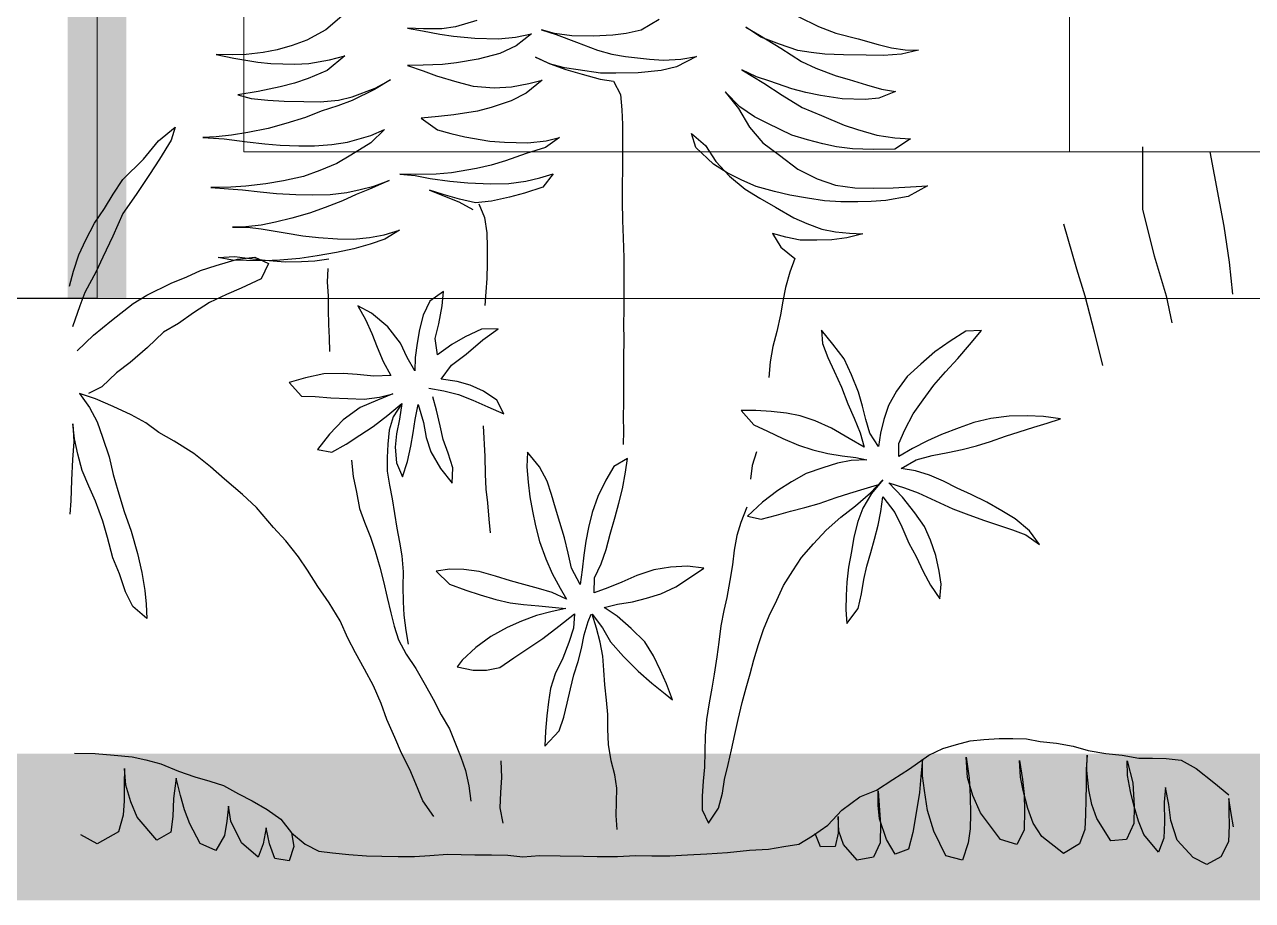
# Model space of a CAD drawing. Header units: metres. Extents: x -58 to 722, y -1100 to 345.
# Drawn here: x 26.5367 to 26.955, y 103.9465 to 104.2448 of the extents above; entities that cross this region are included whole.
import ezdxf

# ---------------------------------------------------------------- set-up
doc = ezdxf.new("R2010")
doc.units = ezdxf.units.M
doc.header["$MEASUREMENT"] = 0
doc.linetypes.add('HIDDEN2', pattern=[0.1875, 0.125, -0.0625])
doc.layers.add('FSR_ARQ_002MURO', color=150, linetype='Continuous', lineweight=30)
doc.layers.add('FSR_ARQ_013VENTANAS', color=4, linetype='Continuous', lineweight=5)
doc.layers.add('FSR_ARQ_005VEGETACION', color=64, linetype='Continuous')
doc.layers.add('FSR_ARQ_007PROYECCIONES', color=200, linetype='HIDDEN2')

# ---------------------------------------------------------------- blocks, each defined once
blk = doc.blocks.new('arbustos 01')
at = {"layer": 'FSR_ARQ_005VEGETACION', "color": 103}
for p, q in [((188.49102, -31.77723), (188.4833, -31.78104)), ((188.66279, -31.77645), (188.6698, -31.78233)), ((188.4833, -31.78104), (188.47676, -31.78364)), ((188.50511, -31.78505), (188.5108, -31.78126)), ((188.5108, -31.78126), (188.50558, -31.78432)), ((188.54364, -31.77843), (188.55038, -31.7824)), ((188.61261, -31.77881), (188.62066, -31.78121)), ((188.62066, -31.78121), (188.62581, -31.78197)), ((188.63274, -31.782), (188.63883, -31.78168)), ((188.63883, -31.78168), (188.63311, -31.78271)), ((188.46831, -31.78579), (188.46068, -31.78792)), ((188.47676, -31.78364), (188.46831, -31.78579)), ((188.50558, -31.78432), (188.49752, -31.78922)), ((188.4981, -31.78777), (188.50511, -31.78505)), ((188.55038, -31.7824), (188.55614, -31.78376)), ((188.55614, -31.78376), (188.56117, -31.78441)), ((188.56117, -31.78441), (188.56859, -31.78478)), ((188.56859, -31.78478), (188.57659, -31.78456)), ((188.58256, -31.78412), (188.57483, -31.78697)), ((188.57659, -31.78456), (188.58316, -31.78375)), ((188.58816, -31.78237), (188.58256, -31.78412)), ((188.58316, -31.78375), (188.58816, -31.78237)), ((188.598, -31.7851), (188.59188, -31.78387)), ((188.59188, -31.78387), (188.59768, -31.78833)), ((188.60446, -31.78573), (188.598, -31.7851)), ((188.6133, -31.78549), (188.60446, -31.78573)), ((188.62142, -31.78478), (188.6133, -31.78549)), ((188.62655, -31.784), (188.62142, -31.78478)), ((188.62581, -31.78197), (188.63274, -31.782)), ((188.63311, -31.78271), (188.62655, -31.784)), ((188.6698, -31.78233), (188.67691, -31.78618)), ((188.67691, -31.78618), (188.68255, -31.78826)), ((188.45043, -31.78985), (188.44541, -31.79004)), ((188.44541, -31.79004), (188.45189, -31.79151)), ((188.45568, -31.78919), (188.45043, -31.78985)), ((188.46068, -31.78792), (188.45568, -31.78919)), ((188.48094, -31.79159), (188.48607, -31.79092)), ((188.48607, -31.79092), (188.49108, -31.79014)), ((188.49752, -31.78922), (188.4897, -31.79434)), ((188.49108, -31.79014), (188.4981, -31.78777)), ((188.56698, -31.79007), (188.56151, -31.79157)), ((188.57483, -31.78697), (188.56698, -31.79007)), ((188.59768, -31.78833), (188.60394, -31.79124)), ((188.68255, -31.78826), (188.68819, -31.78985)), ((188.68819, -31.78985), (188.69347, -31.79086)), ((188.69347, -31.79086), (188.69993, -31.79161)), ((188.45189, -31.79151), (188.45871, -31.79201)), ((188.45871, -31.79201), (188.46528, -31.79192)), ((188.46528, -31.79192), (188.47377, -31.79181)), ((188.47377, -31.79181), (188.48094, -31.79159)), ((188.4897, -31.79434), (188.48423, -31.79681)), ((188.53535, -31.79348), (188.52948, -31.79237)), ((188.52948, -31.79237), (188.53706, -31.79633)), ((188.54193, -31.79375), (188.53535, -31.79348)), ((188.54719, -31.79344), (188.54193, -31.79375)), ((188.55638, -31.79248), (188.54719, -31.79344)), ((188.56151, -31.79157), (188.55638, -31.79248)), ((188.58487, -31.7952), (188.57892, -31.79731)), ((188.57939, -31.79671), (188.5851, -31.7952)), ((188.59045, -31.79273), (188.58487, -31.7952)), ((188.5851, -31.7952), (188.59045, -31.79273)), ((188.60394, -31.79124), (188.6121, -31.7934)), ((188.6121, -31.7934), (188.62024, -31.79484)), ((188.62024, -31.79484), (188.62563, -31.79548)), ((188.62563, -31.79548), (188.63293, -31.79574)), ((188.63293, -31.79574), (188.63891, -31.79578)), ((188.63891, -31.79578), (188.63296, -31.7979)), ((188.6684, -31.79371), (188.66252, -31.79211)), ((188.66252, -31.79211), (188.6693, -31.79776)), ((188.67619, -31.79504), (188.6684, -31.79371)), ((188.68146, -31.79532), (188.67619, -31.79504)), ((188.69054, -31.79508), (188.68146, -31.79532)), ((188.69555, -31.79454), (188.69054, -31.79508)), ((188.70462, -31.7931), (188.69555, -31.79454)), ((188.69993, -31.79161), (188.70496, -31.79178)), ((188.71129, -31.79169), (188.70462, -31.7931)), ((188.70496, -31.79178), (188.71129, -31.79169)), ((188.47662, -31.79978), (188.47162, -31.80116)), ((188.48423, -31.79681), (188.47662, -31.79978)), ((188.50175, -31.80171), (188.50675, -31.80009)), ((188.51234, -31.7975), (188.50392, -31.80252)), ((188.50675, -31.80009), (188.51234, -31.7975)), ((188.53706, -31.79633), (188.54282, -31.79769)), ((188.54282, -31.79769), (188.55156, -31.79864)), ((188.55156, -31.79864), (188.55993, -31.79877)), ((188.55993, -31.79877), (188.56579, -31.79869)), ((188.56579, -31.79869), (188.57426, -31.7975)), ((188.57272, -31.79907), (188.56594, -31.80096)), ((188.57892, -31.79731), (188.57272, -31.79907)), ((188.57426, -31.7975), (188.57939, -31.79671)), ((188.62784, -31.79976), (188.62022, -31.80201)), ((188.63296, -31.7979), (188.62784, -31.79976)), ((188.6693, -31.79776), (188.67651, -31.80077)), ((188.45948, -31.80479), (188.45411, -31.8057)), ((188.46507, -31.80316), (188.45948, -31.80479)), ((188.47162, -31.80116), (188.46507, -31.80316)), ((188.48807, -31.80608), (188.49331, -31.80469)), ((188.49331, -31.80469), (188.50175, -31.80171)), ((188.50392, -31.80252), (188.49704, -31.80703)), ((188.56093, -31.80174), (188.55825, -31.8068)), ((188.56594, -31.80096), (188.56093, -31.80174)), ((188.59298, -31.80262), (188.58782, -31.80138)), ((188.58782, -31.80138), (188.59398, -31.80631)), ((188.59945, -31.80385), (188.59298, -31.80262)), ((188.60603, -31.80424), (188.59945, -31.80385)), ((188.61403, -31.80365), (188.60603, -31.80424)), ((188.62022, -31.80201), (188.61403, -31.80365)), ((188.6511, -31.80446), (188.64532, -31.80131)), ((188.64532, -31.80131), (188.65134, -31.80494)), ((188.65975, -31.80769), (188.6511, -31.80446)), ((188.65134, -31.80494), (188.65977, -31.80901)), ((188.67651, -31.80077), (188.68167, -31.80249)), ((188.68167, -31.80249), (188.68707, -31.80386)), ((188.68707, -31.80386), (188.69534, -31.80566)), ((188.45411, -31.8057), (188.46048, -31.80825)), ((188.46048, -31.80825), (188.46563, -31.80866)), ((188.46563, -31.80866), (188.47435, -31.80842)), ((188.47435, -31.80842), (188.48258, -31.80723)), ((188.48258, -31.80723), (188.48807, -31.80608)), ((188.49704, -31.80703), (188.48946, -31.81168)), ((188.513, -31.81148), (188.51866, -31.80578)), ((188.51866, -31.80578), (188.51361, -31.81207)), ((188.55825, -31.8068), (188.55769, -31.81261)), ((188.59398, -31.80631), (188.59964, -31.80923)), ((188.59964, -31.80923), (188.6072, -31.81175)), ((188.66502, -31.80894), (188.65975, -31.80769)), ((188.65977, -31.80901), (188.66517, -31.81109)), ((188.67185, -31.80956), (188.66502, -31.80894)), ((188.67806, -31.80948), (188.67185, -31.80956)), ((188.68547, -31.80938), (188.67806, -31.80948)), ((188.69168, -31.80893), (188.68547, -31.80938)), ((188.69801, -31.80837), (188.69168, -31.80893)), ((188.69534, -31.80566), (188.70301, -31.80687)), ((188.70301, -31.80687), (188.69801, -31.80837)), ((188.48946, -31.81168), (188.48209, -31.81477)), ((188.50756, -31.81526), (188.513, -31.81148)), ((188.51361, -31.81207), (188.5094, -31.81918)), ((188.55769, -31.81261), (188.55752, -31.81819)), ((188.6072, -31.81175), (188.61236, -31.81312)), ((188.61236, -31.81312), (188.62135, -31.81455)), ((188.66517, -31.81109), (188.67154, -31.81315)), ((188.67154, -31.81315), (188.67743, -31.81546)), ((188.47353, -31.81835), (188.46853, -31.82009)), ((188.48209, -31.81477), (188.47353, -31.81835)), ((188.49342, -31.82214), (188.50245, -31.81784)), ((188.50245, -31.81784), (188.50756, -31.81526)), ((188.55752, -31.81819), (188.55746, -31.82327)), ((188.62135, -31.81455), (188.6271, -31.81519)), ((188.6271, -31.81519), (188.63368, -31.8157)), ((188.63368, -31.8157), (188.62752, -31.8202)), ((188.67743, -31.81546), (188.68487, -31.81775)), ((188.68487, -31.81775), (188.69159, -31.81969)), ((188.45435, -31.82315), (188.4485, -31.82359)), ((188.4485, -31.82359), (188.45441, -31.82746)), ((188.46115, -31.82222), (188.45435, -31.82315)), ((188.46853, -31.82009), (188.46115, -31.82222)), ((188.48747, -31.8239), (188.49342, -31.82214)), ((188.5094, -31.81918), (188.50434, -31.8251)), ((188.53131, -31.82151), (188.52611, -31.82612)), ((188.52971, -31.82691), (188.53131, -31.82151)), ((188.55746, -31.82327), (188.55742, -31.8291)), ((188.58634, -31.82435), (188.5813, -31.8231)), ((188.5813, -31.8231), (188.58661, -31.82686)), ((188.61716, -31.82286), (188.60774, -31.82442)), ((188.6224, -31.82159), (188.61716, -31.82286)), ((188.62752, -31.8202), (188.6224, -31.82159)), ((188.65277, -31.82237), (188.6476, -31.82005)), ((188.6476, -31.82005), (188.65269, -31.82512)), ((188.66153, -31.82488), (188.65277, -31.82237)), ((188.69159, -31.81969), (188.69926, -31.82114)), ((188.69926, -31.82114), (188.70549, -31.82213)), ((188.73313, -31.82432), (188.72673, -31.81914)), ((188.72673, -31.81914), (188.72835, -31.82414)), ((188.45441, -31.82746), (188.46254, -31.82758)), ((188.46254, -31.82758), (188.47042, -31.82736)), ((188.47042, -31.82736), (188.47651, -31.82656)), ((188.47651, -31.82656), (188.48163, -31.82541)), ((188.48163, -31.82541), (188.48747, -31.8239)), ((188.50434, -31.8251), (188.49807, -31.82973)), ((188.52611, -31.82612), (188.52213, -31.83215)), ((188.52298, -31.83322), (188.52971, -31.82691)), ((188.59328, -31.82509), (188.58634, -31.82435)), ((188.58661, -31.82686), (188.59393, -31.82915)), ((188.60212, -31.82485), (188.59328, -31.82509)), ((188.60774, -31.82442), (188.60212, -31.82485)), ((188.65269, -31.82512), (188.66029, -31.8298)), ((188.49807, -31.82973), (188.49109, -31.83509)), ((188.52213, -31.83215), (188.51695, -31.83772)), ((188.55742, -31.8291), (188.5575, -31.83517)), ((188.59393, -31.82915), (188.60174, -31.83191)), ((188.60174, -31.83191), (188.60714, -31.83351)), ((188.49109, -31.83509), (188.48373, -31.83877)), ((188.5123, -31.83922), (188.51788, -31.8364)), ((188.51788, -31.8364), (188.52298, -31.83322)), ((188.5575, -31.83517), (188.55758, -31.84099)), ((188.5888, -31.8383), (188.58376, -31.83682)), ((188.58376, -31.83682), (188.58765, -31.8419)), ((188.60714, -31.83351), (188.61278, -31.83487)), ((188.61278, -31.83487), (188.62224, -31.83641)), ((188.62224, -31.83641), (188.62799, -31.83693)), ((188.62799, -31.83693), (188.636, -31.83706)), ((188.636, -31.83742), (188.63028, -31.83858)), ((188.636, -31.83706), (188.64174, -31.83699)), ((188.64174, -31.83699), (188.636, -31.83742)), ((188.4485, -31.84176), (188.44204, -31.84137)), ((188.44204, -31.84137), (188.44939, -31.84545)), ((188.45496, -31.84215), (188.4485, -31.84176)), ((188.46238, -31.84229), (188.45496, -31.84215)), ((188.46955, -31.84207), (188.46238, -31.84229)), ((188.47683, -31.84114), (188.46955, -31.84207)), ((188.48373, -31.83877), (188.47683, -31.84114)), ((188.49993, -31.84345), (188.50684, -31.84157)), ((188.50684, -31.84157), (188.5123, -31.83922)), ((188.51695, -31.83772), (188.51103, -31.84259)), ((188.55758, -31.84099), (188.55754, -31.84732)), ((188.58765, -31.8419), (188.59461, -31.84408)), ((188.59407, -31.83955), (188.5888, -31.8383)), ((188.60054, -31.84053), (188.59407, -31.83955)), ((188.60736, -31.84056), (188.60054, -31.84053)), ((188.61596, -31.8402), (188.60736, -31.84056)), ((188.62288, -31.83963), (188.61596, -31.8402)), ((188.63028, -31.83858), (188.62288, -31.83963)), ((188.6516, -31.84151), (188.64583, -31.83932)), ((188.64583, -31.83932), (188.65317, -31.84257)), ((188.65676, -31.84276), (188.6516, -31.84151)), ((188.44939, -31.84545), (188.45778, -31.8469)), ((188.45778, -31.8469), (188.46328, -31.8473)), ((188.48097, -31.84706), (188.48741, -31.84601)), ((188.48741, -31.84601), (188.49409, -31.84485)), ((188.49409, -31.84485), (188.49993, -31.84345)), ((188.51103, -31.84259), (188.50546, -31.84601)), ((188.59461, -31.84408), (188.60025, -31.84568)), ((188.60025, -31.84568), (188.60709, -31.84714)), ((188.61307, -31.84777), (188.61915, -31.84638)), ((188.61915, -31.84638), (188.62534, -31.84462)), ((188.62487, -31.84522), (188.6194, -31.84745)), ((188.63046, -31.843), (188.62487, -31.84522)), ((188.62534, -31.84462), (188.63046, -31.843)), ((188.65317, -31.84257), (188.65834, -31.84465)), ((188.66179, -31.84389), (188.65676, -31.84276)), ((188.46328, -31.8473), (188.46843, -31.84747)), ((188.46843, -31.84747), (188.47488, -31.84738)), ((188.47488, -31.84738), (188.48097, -31.84706)), ((188.60709, -31.84714), (188.61307, -31.84777))]:
    blk.add_line(p, q, dxfattribs=at)
at = {"layer": 'FSR_ARQ_005VEGETACION', "color": 104}
for p, q in [((188.70826, -31.82353), (188.69955, -31.82472)), ((188.70549, -31.82213), (188.71123, -31.82277)), ((188.71626, -31.82306), (188.70826, -31.82353)), ((188.71123, -31.82277), (188.71626, -31.82306)), ((188.36064, -31.82655), (188.36066, -31.85034)), ((188.66752, -31.82576), (188.66153, -31.82488)), ((188.67399, -31.82627), (188.66752, -31.82576)), ((188.67996, -31.82619), (188.67399, -31.82627)), ((188.68701, -31.82597), (188.67996, -31.82619)), ((188.69286, -31.82541), (188.68701, -31.82597)), ((188.69955, -31.82472), (188.69286, -31.82541)), ((188.72835, -31.82414), (188.73275, -31.83126)), ((188.73884, -31.83129), (188.73313, -31.82432)), ((188.33511, -31.82851), (188.3299, -31.85665)), ((188.66029, -31.8298), (188.66559, -31.83296)), ((188.66559, -31.83296), (188.67208, -31.83562)), ((188.73275, -31.83126), (188.73653, -31.83706)), ((188.7466, -31.83896), (188.73884, -31.83129)), ((188.67208, -31.83562), (188.67821, -31.83781)), ((188.73653, -31.83706), (188.74154, -31.84464)), ((188.67821, -31.83781), (188.68576, -31.8395)), ((188.68576, -31.8395), (188.69247, -31.8406)), ((188.69247, -31.8406), (188.70001, -31.84145)), ((188.70001, -31.84145), (188.70576, -31.84185)), ((188.70576, -31.84185), (188.71329, -31.84199)), ((188.71329, -31.84199), (188.7066, -31.84244)), ((188.75026, -31.84453), (188.7466, -31.83896)), ((188.50546, -31.84601), (188.49953, -31.84944)), ((188.65834, -31.84465), (188.66339, -31.84709)), ((188.66814, -31.84464), (188.66179, -31.84389)), ((188.67483, -31.84478), (188.66814, -31.84464)), ((188.68117, -31.8447), (188.67483, -31.84478)), ((188.68846, -31.84424), (188.68117, -31.8447)), ((188.69466, -31.84368), (188.68846, -31.84424)), ((188.70135, -31.84287), (188.69466, -31.84368)), ((188.7066, -31.84244), (188.70135, -31.84287)), ((188.74154, -31.84464), (188.74654, -31.85187)), ((188.75356, -31.84998), (188.75026, -31.84453)), ((188.36066, -31.85034), (188.35621, -31.86787)), ((188.49953, -31.84944), (188.49265, -31.85347)), ((188.55754, -31.84732), (188.55752, -31.85451)), ((188.61179, -31.84819), (188.60968, -31.85337)), ((188.6194, -31.84745), (188.61406, -31.85027)), ((188.66339, -31.84709), (188.67, -31.84951)), ((188.67, -31.84951), (188.67589, -31.8517)), ((188.75734, -31.85555), (188.75356, -31.84998)), ((188.39058, -31.85579), (188.38562, -31.87276)), ((188.48766, -31.85557), (188.48195, -31.8578)), ((188.49265, -31.85347), (188.48766, -31.85557)), ((188.55752, -31.85451), (188.55723, -31.86108)), ((188.60968, -31.85337), (188.6088, -31.85912)), ((188.67589, -31.8517), (188.68261, -31.85364)), ((188.68261, -31.85364), (188.68884, -31.85511)), ((188.68884, -31.85511), (188.69424, -31.85624)), ((188.69424, -31.85624), (188.69998, -31.85688)), ((188.74654, -31.85187), (188.75036, -31.86042)), ((188.76066, -31.86184), (188.75734, -31.85555)), ((188.3299, -31.85665), (188.32778, -31.87025)), ((188.47157, -31.85926), (188.46644, -31.85957)), ((188.46644, -31.85957), (188.47255, -31.86104)), ((188.47683, -31.85883), (188.47157, -31.85926)), ((188.48195, -31.8578), (188.47683, -31.85883)), ((188.49026, -31.86187), (188.49562, -31.86085)), ((188.49562, -31.86085), (188.50063, -31.85946)), ((188.50063, -31.85946), (188.49759, -31.86464)), ((188.6088, -31.85912), (188.60864, -31.86462)), ((188.64766, -31.85986), (188.6419, -31.85814)), ((188.6419, -31.85814), (188.64745, -31.86153)), ((188.65318, -31.86086), (188.64766, -31.85986)), ((188.6594, -31.86149), (188.65318, -31.86086)), ((188.67851, -31.86027), (188.67254, -31.86095)), ((188.68519, -31.85911), (188.67851, -31.86027)), ((188.69426, -31.85767), (188.68519, -31.85911)), ((188.69939, -31.857), (188.69426, -31.85767)), ((188.70513, -31.85704), (188.69939, -31.857)), ((188.69998, -31.85688), (188.70513, -31.85704)), ((188.75036, -31.86042), (188.75417, -31.86838)), ((188.47255, -31.86104), (188.47818, -31.8618)), ((188.47818, -31.8618), (188.48392, -31.86196)), ((188.48392, -31.86196), (188.49026, -31.86187)), ((188.49759, -31.86464), (188.49227, -31.8689)), ((188.55723, -31.86108), (188.55697, -31.86865)), ((188.60864, -31.86462), (188.60872, -31.87071)), ((188.64745, -31.86153), (188.65297, -31.86349)), ((188.65297, -31.86349), (188.65921, -31.8652)), ((188.65921, -31.8652), (188.66569, -31.86655)), ((188.66538, -31.86141), (188.6594, -31.86149)), ((188.67254, -31.86095), (188.66538, -31.86141)), ((188.76324, -31.86742), (188.76066, -31.86184)), ((188.35621, -31.86787), (188.3517, -31.88299)), ((188.49227, -31.8689), (188.49413, -31.87406)), ((188.55697, -31.86865), (188.55692, -31.8746)), ((188.66569, -31.86655), (188.673, -31.86788)), ((188.67398, -31.86978), (188.66859, -31.86902)), ((188.673, -31.86788), (188.67958, -31.86887)), ((188.679, -31.86995), (188.67398, -31.86978)), ((188.6851, -31.87011), (188.679, -31.86995)), ((188.67958, -31.86887), (188.68712, -31.86948)), ((188.69274, -31.86953), (188.6851, -31.87011)), ((188.68712, -31.86948), (188.69311, -31.86976)), ((188.69667, -31.86832), (188.69145, -31.87079)), ((188.69859, -31.86885), (188.69274, -31.86953)), ((188.69311, -31.86976), (188.6998, -31.86967)), ((188.70326, -31.86907), (188.69667, -31.86832)), ((188.7042, -31.86805), (188.69859, -31.86885)), ((188.6998, -31.86967), (188.70506, -31.86948)), ((188.7113, -31.87147), (188.70326, -31.86907)), ((188.71054, -31.86845), (188.7042, -31.86805)), ((188.70506, -31.86948), (188.71054, -31.86845)), ((188.75417, -31.86838), (188.75675, -31.87373)), ((188.76524, -31.87361), (188.76324, -31.86742)), ((188.32778, -31.87025), (188.32659, -31.88238)), ((188.38562, -31.87276), (188.38246, -31.883)), ((188.49413, -31.87406), (188.49576, -31.8799)), ((188.55692, -31.8746), (188.5569, -31.88228)), ((188.60872, -31.87071), (188.6088, -31.87645)), ((188.66901, -31.8727), (188.66931, -31.87778)), ((188.69145, -31.87079), (188.69427, -31.87661)), ((188.71718, -31.87343), (188.7113, -31.87147)), ((188.72235, -31.87575), (188.71718, -31.87343)), ((188.75675, -31.87373), (188.76093, -31.88168)), ((188.76675, -31.87933), (188.76524, -31.87361)), ((188.6088, -31.87645), (188.60923, -31.88147)), ((188.66931, -31.87778), (188.6689, -31.88305)), ((188.69427, -31.87661), (188.70185, -31.88009)), ((188.72836, -31.87817), (188.72235, -31.87575)), ((188.73751, -31.88271), (188.72836, -31.87817)), ((188.3517, -31.88299), (188.3495, -31.8932)), ((188.38246, -31.883), (188.37889, -31.89664)), ((188.49576, -31.8799), (188.49679, -31.88503)), ((188.5569, -31.88228), (188.55698, -31.88836)), ((188.60923, -31.88147), (188.60954, -31.8866)), ((188.62568, -31.88674), (188.62524, -31.88137)), ((188.62524, -31.88137), (188.63043, -31.885)), ((188.6689, -31.88305), (188.66885, -31.88831)), ((188.70185, -31.88009), (188.70738, -31.88252)), ((188.70738, -31.88252), (188.71376, -31.88555)), ((188.74269, -31.88587), (188.73751, -31.88271)), ((188.76093, -31.88168), (188.76291, -31.88679)), ((188.49679, -31.88503), (188.49769, -31.89015)), ((188.55698, -31.88836), (188.55706, -31.89369)), ((188.62696, -31.89354), (188.62568, -31.88674)), ((188.63043, -31.885), (188.6329, -31.89035)), ((188.65249, -31.88961), (188.65759, -31.88679)), ((188.65759, -31.88679), (188.6548, -31.89196)), ((188.66885, -31.88831), (188.66881, -31.89381)), ((188.71376, -31.88555), (188.71979, -31.88941)), ((188.75091, -31.89233), (188.74269, -31.88587)), ((188.76291, -31.88679), (188.76565, -31.89476)), ((188.49769, -31.89015), (188.4991, -31.89647)), ((188.6329, -31.89035), (188.63429, -31.89571)), ((188.64623, -31.89471), (188.65249, -31.88961)), ((188.6548, -31.89196), (188.65236, -31.89726)), ((188.71979, -31.88941), (188.72558, -31.89351)), ((188.75768, -31.89786), (188.75091, -31.89233)), ((188.37889, -31.89664), (188.37578, -31.9093)), ((188.42612, -31.90158), (188.42158, -31.89613)), ((188.42158, -31.89613), (188.42748, -31.89642)), ((188.42748, -31.89642), (188.43348, -31.90018)), ((188.47787, -31.90125), (188.48214, -31.89599)), ((188.48214, -31.89599), (188.48177, -31.90101)), ((188.4991, -31.89647), (188.50061, -31.90219)), ((188.55706, -31.89369), (188.55701, -31.89964)), ((188.61031, -31.89962), (188.60452, -31.89552)), ((188.60452, -31.89552), (188.61085, -31.89567)), ((188.61085, -31.89567), (188.61699, -31.89857)), ((188.62835, -31.89914), (188.62696, -31.89354)), ((188.63429, -31.89571), (188.63519, -31.90096)), ((188.64153, -31.90087), (188.64623, -31.89471)), ((188.65236, -31.89726), (188.65028, -31.90243)), ((188.66881, -31.89381), (188.66852, -31.89895)), ((188.72558, -31.89351), (188.73125, -31.89678)), ((188.73125, -31.89678), (188.7373, -31.90256)), ((188.76386, -31.90387), (188.75768, -31.89786)), ((188.43053, -31.90673), (188.42612, -31.90158)), ((188.43348, -31.90018), (188.4393, -31.90419)), ((188.47361, -31.90682), (188.47787, -31.90125)), ((188.48177, -31.90101), (188.47974, -31.90637)), ((188.50061, -31.90219), (188.50152, -31.90803)), ((188.55701, -31.89964), (188.5571, -31.90633)), ((188.6166, -31.90504), (188.61031, -31.89962)), ((188.61699, -31.89857), (188.62205, -31.90137)), ((188.62205, -31.90137), (188.62748, -31.90537)), ((188.62748, -31.90537), (188.62835, -31.89914)), ((188.63519, -31.90096), (188.63598, -31.90633)), ((188.63897, -31.90629), (188.64153, -31.90087)), ((188.65028, -31.90243), (188.64808, -31.90784)), ((188.66852, -31.89895), (188.66835, -31.90409)), ((188.7373, -31.90256), (188.74383, -31.90821)), ((188.43518, -31.91175), (188.43053, -31.90673)), ((188.4393, -31.90419), (188.44457, -31.90889)), ((188.47084, -31.91287), (188.47361, -31.90682)), ((188.47974, -31.90637), (188.47733, -31.91148)), ((188.5571, -31.90633), (188.55706, -31.91216)), ((188.62216, -31.90926), (188.6166, -31.90504)), ((188.63598, -31.90633), (188.63605, -31.91135)), ((188.63605, -31.91135), (188.63897, -31.90629)), ((188.43959, -31.91683), (188.43518, -31.91175)), ((188.44457, -31.90889), (188.44977, -31.91353)), ((188.47733, -31.91148), (188.47456, -31.91753)), ((188.50152, -31.90803), (188.50208, -31.91388)), ((188.62605, -31.91447), (188.62216, -31.90926)), ((188.64808, -31.90784), (188.64516, -31.91313)), ((188.74383, -31.90821), (188.74903, -31.91208)), ((188.44977, -31.91353), (188.45375, -31.91912)), ((188.46814, -31.91948), (188.47084, -31.91287)), ((188.55706, -31.91216), (188.55714, -31.91773)), ((188.61509, -31.91677), (188.62009, -31.91539)), ((188.62009, -31.91539), (188.62605, -31.91447)), ((188.64516, -31.91313), (188.65162, -31.91341)), ((188.65162, -31.91341), (188.65795, -31.91272)), ((188.65795, -31.91272), (188.6632, -31.91241)), ((188.6632, -31.91241), (188.6705, -31.91255)), ((188.6705, -31.91255), (188.67745, -31.91401)), ((188.67745, -31.91401), (188.68369, -31.91584)), ((188.68369, -31.91584), (188.67898, -31.92092)), ((188.74903, -31.91208), (188.7546, -31.91739)), ((188.4437, -31.92235), (188.43959, -31.91683)), ((188.45375, -31.91912), (188.45674, -31.92447)), ((188.46666, -31.92477), (188.46814, -31.91948)), ((188.47456, -31.91753), (188.47217, -31.92389)), ((188.55714, -31.91773), (188.55709, -31.92331)), ((188.605, -31.92253), (188.6101, -31.91911)), ((188.6101, -31.91911), (188.61509, -31.91677)), ((188.61956, -31.9203), (188.61409, -31.92252)), ((188.62504, -31.91891), (188.61956, -31.9203)), ((188.63076, -31.91799), (188.62504, -31.91891)), ((188.62789, -31.92628), (188.62925, -31.92124)), ((188.64946, -31.92132), (188.64442, -31.92008)), ((188.64442, -31.92008), (188.65019, -31.92251)), ((188.6552, -31.92208), (188.64946, -31.92132)), ((188.67384, -31.92111), (188.66787, -31.92155)), ((188.67898, -31.92092), (188.67384, -31.92111)), ((188.7546, -31.91739), (188.75965, -31.91995)), ((188.75693, -31.92202), (188.763, -31.92002)), ((188.763, -31.92002), (188.75925, -31.92521)), ((188.44749, -31.92763), (188.4437, -31.92235)), ((188.45674, -31.92447), (188.45855, -31.92984)), ((188.46537, -31.92981), (188.46666, -31.92477)), ((188.47217, -31.92389), (188.46982, -31.92931)), ((188.55709, -31.92331), (188.55716, -31.92889)), ((188.60244, -31.9277), (188.605, -31.92253)), ((188.60838, -31.92499), (188.60244, -31.9277)), ((188.61409, -31.92252), (188.60838, -31.92499)), ((188.63479, -31.92415), (188.63273, -31.93088)), ((188.63594, -31.92976), (188.63479, -31.92415)), ((188.64632, -31.92818), (188.641, -31.92371)), ((188.641, -31.92371), (188.64192, -31.92968)), ((188.641, -31.92371), (188.6443, -31.92881)), ((188.65019, -31.92251), (188.6568, -31.92529)), ((188.66142, -31.92188), (188.6552, -31.92208)), ((188.6568, -31.92529), (188.6632, -31.92986)), ((188.66787, -31.92155), (188.66142, -31.92188)), ((188.74351, -31.92806), (188.75028, -31.92486)), ((188.75028, -31.92486), (188.75693, -31.92202)), ((188.75925, -31.92521), (188.75633, -31.93063)), ((188.39167, -31.92957), (188.39816, -31.92861)), ((188.39671, -31.93117), (188.39167, -31.92957)), ((188.39816, -31.92861), (188.40423, -31.92841)), ((188.40423, -31.92841), (188.41112, -31.9285)), ((188.41112, -31.9285), (188.41807, -31.92939)), ((188.41807, -31.92939), (188.42448, -31.93098)), ((188.45061, -31.93366), (188.44749, -31.92763)), ((188.45855, -31.92984), (188.45986, -31.93503)), ((188.46389, -31.93491), (188.46537, -31.92981)), ((188.46982, -31.92931), (188.46754, -31.9348)), ((188.47836, -31.93304), (188.48453, -31.93035)), ((188.48453, -31.93035), (188.49026, -31.92835)), ((188.49026, -31.92835), (188.49539, -31.92742)), ((188.49539, -31.92742), (188.50121, -31.92672)), ((188.50121, -31.92672), (188.50703, -31.92639)), ((188.50703, -31.92639), (188.51255, -31.92638)), ((188.51255, -31.92638), (188.50773, -31.93183)), ((188.55716, -31.92889), (188.55711, -31.93422)), ((188.62653, -31.93216), (188.62789, -31.92628)), ((188.63673, -31.93489), (188.63594, -31.92976)), ((188.64192, -31.92968), (188.64307, -31.93528)), ((188.6443, -31.92881), (188.6458, -31.93381)), ((188.65188, -31.93241), (188.64632, -31.92818)), ((188.6632, -31.92986), (188.66841, -31.93541)), ((188.73793, -31.93112), (188.74351, -31.92806)), ((188.75633, -31.93063), (188.75426, -31.93652)), ((188.40175, -31.93265), (188.39671, -31.93117)), ((188.40729, -31.93444), (188.40175, -31.93265)), ((188.41252, -31.9361), (188.40729, -31.93444)), ((188.42448, -31.93098), (188.43008, -31.93289)), ((188.43008, -31.93289), (188.43675, -31.93553)), ((188.45291, -31.93884), (188.45061, -31.93366)), ((188.45986, -31.93503), (188.46055, -31.94004)), ((188.46055, -31.94004), (188.46389, -31.93491)), ((188.46754, -31.9348), (188.466, -31.94027)), ((188.47172, -31.93697), (188.47836, -31.93304)), ((188.50255, -31.9342), (188.49682, -31.93694)), ((188.50773, -31.93183), (188.50255, -31.9342)), ((188.55711, -31.93422), (188.55718, -31.9393)), ((188.61015, -31.93214), (188.6096, -31.94386)), ((188.62529, -31.93731), (188.62653, -31.93216)), ((188.63273, -31.93088), (188.63173, -31.93663)), ((188.63763, -31.93989), (188.63673, -31.93489)), ((188.64307, -31.93528), (188.6435, -31.94029)), ((188.6458, -31.93381), (188.64635, -31.93918)), ((188.65694, -31.93569), (188.65188, -31.93241)), ((188.72714, -31.93796), (188.73296, -31.93477)), ((188.73296, -31.93477), (188.73793, -31.93112)), ((188.76491, -31.93709), (188.76555, -31.93146)), ((188.76555, -31.93146), (188.76516, -31.93828)), ((188.41813, -31.93807), (188.41252, -31.9361)), ((188.42348, -31.93973), (188.41813, -31.93807)), ((188.42895, -31.94115), (188.42348, -31.93973)), ((188.43675, -31.93553), (188.44199, -31.93793)), ((188.44199, -31.93793), (188.44773, -31.94083)), ((188.45291, -31.94386), (188.45291, -31.93884)), ((188.466, -31.94027), (188.47172, -31.93697)), ((188.49079, -31.9395), (188.48548, -31.94125)), ((188.49682, -31.93694), (188.49079, -31.9395)), ((188.62345, -31.9426), (188.62529, -31.93731)), ((188.63173, -31.93663), (188.63001, -31.94203)), ((188.63891, -31.94573), (188.63763, -31.93989)), ((188.64635, -31.93918), (188.64654, -31.9442)), ((188.66201, -31.93909), (188.65694, -31.93569)), ((188.66755, -31.94212), (188.66201, -31.93909)), ((188.66841, -31.93541), (188.67292, -31.94121)), ((188.71968, -31.94261), (188.72714, -31.93796)), ((188.75426, -31.93652), (188.75173, -31.94396)), ((188.76367, -31.94296), (188.76491, -31.93709)), ((188.76516, -31.93828), (188.76561, -31.94497)), ((188.43436, -31.94225), (188.42895, -31.94115)), ((188.4402, -31.94347), (188.43436, -31.94225)), ((188.4463, -31.945), (188.4402, -31.94347)), ((188.44773, -31.94083), (188.45291, -31.94386)), ((188.46916, -31.94413), (188.46495, -31.945)), ((188.47435, -31.94351), (188.46916, -31.94413)), ((188.47973, -31.94269), (188.47435, -31.94351)), ((188.48548, -31.94125), (188.47973, -31.94269)), ((188.50672, -31.94198), (188.50835, -31.94722)), ((188.55631, -31.94971), (188.55556, -31.94451)), ((188.55556, -31.94451), (188.56075, -31.94754)), ((188.58889, -31.94765), (188.59346, -31.94214)), ((188.59346, -31.94214), (188.59366, -31.94777)), ((188.6096, -31.94386), (188.60945, -31.95044)), ((188.62173, -31.94812), (188.62345, -31.9426)), ((188.63001, -31.94203), (188.62639, -31.9483)), ((188.6435, -31.94029), (188.64298, -31.94616)), ((188.64654, -31.9442), (188.64649, -31.94934)), ((188.67292, -31.94121), (188.66755, -31.94212)), ((188.71341, -31.94771), (188.71968, -31.94261)), ((188.75173, -31.94396), (188.75027, -31.95056)), ((188.76196, -31.94908), (188.76367, -31.94296)), ((188.45198, -31.94833), (188.4463, -31.945)), ((188.4466, -31.94928), (188.45198, -31.94833)), ((188.46495, -31.945), (188.47091, -31.94535)), ((188.47091, -31.94535), (188.47613, -31.94633)), ((188.47613, -31.94633), (188.48167, -31.94806)), ((188.48167, -31.94806), (188.48789, -31.9502)), ((188.50835, -31.94722), (188.50901, -31.95235)), ((188.56075, -31.94754), (188.56379, -31.95277)), ((188.58599, -31.95315), (188.58889, -31.94765)), ((188.59366, -31.94777), (188.59318, -31.95354)), ((188.62193, -31.95385), (188.62173, -31.94812)), ((188.62639, -31.9483), (188.62193, -31.95385)), ((188.64078, -31.95145), (188.63891, -31.94573)), ((188.64298, -31.94616), (188.64078, -31.95145)), ((188.66006, -31.94521), (188.65943, -31.95143)), ((188.70809, -31.95233), (188.71341, -31.94771)), ((188.75941, -31.95498), (188.76196, -31.94908)), ((188.76561, -31.94497), (188.76608, -31.95273)), ((188.43082, -31.95575), (188.43593, -31.95314)), ((188.43593, -31.95314), (188.44129, -31.95083)), ((188.44129, -31.95083), (188.4466, -31.94928)), ((188.45664, -31.95379), (188.45078, -31.95566)), ((188.45151, -31.95919), (188.45664, -31.95379)), ((188.46357, -31.9576), (188.45892, -31.95258)), ((188.45892, -31.95258), (188.46327, -31.95785)), ((188.48789, -31.9502), (188.49345, -31.95335)), ((188.49345, -31.95335), (188.49864, -31.95663)), ((188.55751, -31.95607), (188.55631, -31.94971)), ((188.56379, -31.95277), (188.56679, -31.95892)), ((188.58438, -31.95819), (188.58599, -31.95315)), ((188.59318, -31.95354), (188.59251, -31.95901)), ((188.60945, -31.95044), (188.60917, -31.95618)), ((188.64649, -31.94934), (188.64572, -31.95461)), ((188.65943, -31.95143), (188.65819, -31.95731)), ((188.70136, -31.95816), (188.70809, -31.95233)), ((188.75027, -31.95056), (188.74844, -31.95668)), ((188.76608, -31.95273), (188.7663, -31.96062)), ((188.41955, -31.96111), (188.42546, -31.95818)), ((188.42546, -31.95818), (188.43082, -31.95575)), ((188.4456, -31.95759), (188.43895, -31.9606)), ((188.45078, -31.95566), (188.4456, -31.95759)), ((188.46603, -31.95608), (188.46099, -31.95447)), ((188.46327, -31.95785), (188.46644, -31.96332)), ((188.46928, -31.96248), (188.46357, -31.9576)), ((188.47138, -31.95762), (188.46603, -31.95608)), ((188.47661, -31.95934), (188.47138, -31.95762)), ((188.49864, -31.95663), (188.50453, -31.96113)), ((188.55883, -31.96145), (188.55751, -31.95607)), ((188.58284, -31.96329), (188.58438, -31.95819)), ((188.60917, -31.95618), (188.60852, -31.96133)), ((188.64572, -31.95461), (188.6446, -31.95988)), ((188.65819, -31.95731), (188.65696, -31.96342)), ((188.69605, -31.96313), (188.70136, -31.95816)), ((188.74844, -31.95668), (188.74615, -31.9646)), ((188.75698, -31.96075), (188.75941, -31.95498)), ((188.4139, -31.96435), (188.41955, -31.96111)), ((188.43895, -31.9606), (188.43248, -31.9636)), ((188.44676, -31.96508), (188.45151, -31.95919)), ((188.45888, -31.95903), (188.45432, -31.96504)), ((188.4597, -31.96459), (188.45888, -31.95903)), ((188.47479, -31.96674), (188.46928, -31.96248)), ((188.48303, -31.96155), (188.47661, -31.95934)), ((188.48844, -31.96309), (188.48303, -31.96155)), ((188.49385, -31.9645), (188.48844, -31.96309)), ((188.50453, -31.96113), (188.51018, -31.96632)), ((188.5104, -31.96302), (188.51263, -31.96873)), ((188.5602, -31.96657), (188.55883, -31.96145)), ((188.56679, -31.95892), (188.56898, -31.96503)), ((188.59251, -31.95901), (188.59159, -31.96447)), ((188.60852, -31.96133), (188.60812, -31.96755)), ((188.6446, -31.95988), (188.64372, -31.96539)), ((188.68957, -31.97063), (188.69605, -31.96313)), ((188.75421, -31.96832), (188.75698, -31.96075)), ((188.7663, -31.96062), (188.76661, -31.96564)), ((188.4034, -31.97193), (188.40885, -31.96733)), ((188.40885, -31.96733), (188.4139, -31.96435)), ((188.42631, -31.96591), (188.42039, -31.96804)), ((188.43248, -31.9636), (188.42631, -31.96591)), ((188.44317, -31.97027), (188.44676, -31.96508)), ((188.45432, -31.96504), (188.45172, -31.97046)), ((188.4607, -31.96978), (188.4597, -31.96459)), ((188.46644, -31.96332), (188.46837, -31.96844)), ((188.48038, -31.97163), (188.47479, -31.96674)), ((188.4992, -31.96598), (188.49385, -31.9645)), ((188.50493, -31.96757), (188.4992, -31.96598)), ((188.51018, -31.96632), (188.50493, -31.96757)), ((188.56215, -31.97318), (188.5602, -31.96657)), ((188.56898, -31.96503), (188.57036, -31.97065)), ((188.58124, -31.96877), (188.58284, -31.96329)), ((188.59159, -31.96447), (188.59043, -31.97007)), ((188.60812, -31.96755), (188.6076, -31.9727)), ((188.64372, -31.96539), (188.64284, -31.9709)), ((188.65696, -31.96342), (188.65512, -31.96871)), ((188.74615, -31.9646), (188.74351, -31.97205)), ((188.39963, -31.97712), (188.4034, -31.97193)), ((188.4099, -31.97153), (188.40485, -31.97346)), ((188.41509, -31.96978), (188.4099, -31.97153)), ((188.42039, -31.96804), (188.41509, -31.96978)), ((188.44082, -31.97551), (188.44317, -31.97027)), ((188.45172, -31.97046), (188.44908, -31.97657)), ((188.46208, -31.97503), (188.4607, -31.96978)), ((188.46837, -31.96844), (188.46988, -31.97437)), ((188.48516, -31.97689), (188.48038, -31.97163)), ((188.51263, -31.96873), (188.51413, -31.97373)), ((188.57036, -31.97065), (188.57129, -31.97578)), ((188.5794, -31.97462), (188.58124, -31.96877)), ((188.59043, -31.97007), (188.58884, -31.97592)), ((188.64284, -31.9709), (188.64183, -31.97618)), ((188.65512, -31.96871), (188.65281, -31.97435)), ((188.68486, -31.97571), (188.68957, -31.97063)), ((188.74351, -31.97205), (188.74111, -31.98057)), ((188.75238, -31.97444), (188.75421, -31.96832)), ((188.40485, -31.97346), (188.39963, -31.97712)), ((188.43892, -31.9813), (188.44082, -31.97551)), ((188.44908, -31.97657), (188.44636, -31.98169)), ((188.46351, -31.9801), (188.46208, -31.97503)), ((188.46988, -31.97437), (188.47082, -31.97969)), ((188.48969, -31.98197), (188.48516, -31.97689)), ((188.51413, -31.97373), (188.51516, -31.97921)), ((188.56371, -31.97905), (188.56215, -31.97318)), ((188.57129, -31.97578), (188.57205, -31.9811)), ((188.57799, -31.9804), (188.5794, -31.97462)), ((188.58884, -31.97592), (188.58651, -31.98258)), ((188.64183, -31.97618), (188.64095, -31.98145)), ((188.65281, -31.97435), (188.65108, -31.97964)), ((188.68016, -31.98175), (188.68486, -31.97571)), ((188.75034, -31.98212), (188.75238, -31.97444)), ((188.43757, -31.98714), (188.43892, -31.9813)), ((188.44636, -31.98169), (188.44365, -31.98737)), ((188.46494, -31.98535), (188.46351, -31.9801)), ((188.47082, -31.97969), (188.47189, -31.98562)), ((188.51516, -31.97921), (188.51584, -31.98482)), ((188.56552, -31.98441), (188.56371, -31.97905)), ((188.57205, -31.9811), (188.57274, -31.98673)), ((188.57683, -31.98612), (188.57799, -31.9804)), ((188.64095, -31.98145), (188.64055, -31.98743)), ((188.65108, -31.97964), (188.64937, -31.98564)), ((188.67676, -31.98682), (188.68016, -31.98175)), ((188.74111, -31.98057), (188.73941, -31.98764)), ((188.46606, -31.99035), (188.46494, -31.98535)), ((188.47189, -31.98562), (188.47252, -31.99138)), ((188.49304, -31.98707), (188.48969, -31.98197)), ((188.51584, -31.98482), (188.51687, -31.99067)), ((188.52662, -31.98612), (188.53281, -31.98529)), ((188.53175, -31.98952), (188.52662, -31.98612)), ((188.53281, -31.98529), (188.53926, -31.98564)), ((188.53926, -31.98564), (188.54566, -31.98673)), ((188.56807, -31.98971), (188.56552, -31.98441)), ((188.57344, -31.99224), (188.57683, -31.98612)), ((188.58651, -31.98258), (188.58404, -31.98807)), ((188.61755, -31.98656), (188.62282, -31.98643)), ((188.62282, -31.98643), (188.62798, -31.98722)), ((188.64937, -31.98564), (188.64789, -31.99116)), ((188.74791, -31.98825), (188.75034, -31.98212)), ((188.43683, -31.99217), (188.43757, -31.98714)), ((188.44365, -31.98737), (188.44087, -31.99243)), ((188.46694, -31.99573), (188.46606, -31.99035)), ((188.49653, -31.9926), (188.49304, -31.98707)), ((188.51687, -31.99067), (188.51803, -31.9971)), ((188.53725, -31.9931), (188.53175, -31.98952)), ((188.54566, -31.98673), (188.55207, -31.98887)), ((188.55207, -31.98887), (188.55775, -31.99134)), ((188.56815, -31.99541), (188.56807, -31.98971)), ((188.57274, -31.98673), (188.57344, -31.99224)), ((188.58404, -31.98807), (188.58108, -31.99369)), ((188.59476, -31.9922), (188.59982, -31.99089)), ((188.59982, -31.99089), (188.6055, -31.98914)), ((188.6055, -31.98914), (188.61168, -31.98738)), ((188.61168, -31.98738), (188.61755, -31.98656)), ((188.62798, -31.98722), (188.6229, -31.99213)), ((188.64055, -31.98743), (188.64063, -31.99305)), ((188.67278, -31.99297), (188.67676, -31.98682)), ((188.73941, -31.98764), (188.73831, -31.99447)), ((188.74561, -31.99497), (188.74791, -31.98825)), ((188.4374, -31.99762), (188.43683, -31.99217)), ((188.44087, -31.99243), (188.4374, -31.99762)), ((188.46832, -32.00135), (188.46694, -31.99573)), ((188.47252, -31.99138), (188.47284, -31.9964)), ((188.49902, -31.99821), (188.49653, -31.9926)), ((188.54299, -31.99581), (188.53725, -31.9931)), ((188.55775, -31.99134), (188.56304, -31.99344)), ((188.56304, -31.99344), (188.56815, -31.99541)), ((188.58108, -31.99369), (188.57872, -31.99781)), ((188.57872, -31.99781), (188.58408, -31.99526)), ((188.58408, -31.99526), (188.5892, -31.9937)), ((188.5892, -31.9937), (188.59476, -31.9922)), ((188.61673, -31.99444), (188.6113, -31.99619)), ((188.6229, -31.99213), (188.61673, -31.99444)), ((188.64063, -31.99305), (188.64047, -31.99879)), ((188.64789, -31.99116), (188.64654, -31.99715)), ((188.66856, -31.99924), (188.67278, -31.99297)), ((188.73831, -31.99447), (188.73778, -31.99962)), ((188.74282, -32.00051), (188.74561, -31.99497)), ((188.47284, -31.9964), (188.47298, -32.00185)), ((188.50189, -32.00406), (188.49902, -31.99821)), ((188.51803, -31.9971), (188.51906, -32.00211)), ((188.54834, -31.99735), (188.54299, -31.99581)), ((188.55369, -31.99877), (188.54834, -31.99735)), ((188.55941, -31.99968), (188.55369, -31.99877)), ((188.56445, -32.00092), (188.55941, -31.99968)), ((188.58911, -32.00033), (188.58403, -32.00084)), ((188.59499, -31.99982), (188.58911, -32.00033)), ((188.6, -31.99913), (188.59499, -31.99982)), ((188.60544, -31.99794), (188.6, -31.99913)), ((188.6113, -31.99619), (188.60544, -31.99794)), ((188.64047, -31.99879), (188.64018, -32.00381)), ((188.64654, -31.99715), (188.64518, -32.00291)), ((188.66435, -32.006), (188.66856, -31.99924)), ((188.73778, -31.99962), (188.7375, -32.00512)), ((188.47261, -32.007), (188.46832, -32.00135)), ((188.47298, -32.00185), (188.47261, -32.007)), ((188.50407, -32.00924), (188.50189, -32.00406)), ((188.51906, -32.00211), (188.52021, -32.00783)), ((188.5542, -32.00886), (188.55947, -32.00427)), ((188.55947, -32.00427), (188.56445, -32.00092)), ((188.56901, -32.00352), (188.56505, -32.00859)), ((188.56734, -32.00875), (188.56901, -32.00352)), ((188.57041, -32.00629), (188.56932, -32.00351)), ((188.58159, -32.00806), (188.57563, -32.0033)), ((188.57563, -32.0033), (188.57602, -32.00875)), ((188.58403, -32.00084), (188.57895, -32.00128)), ((188.57895, -32.00128), (188.58411, -32.00245)), ((188.58411, -32.00245), (188.59008, -32.00391)), ((188.59008, -32.00391), (188.59569, -32.00613)), ((188.64018, -32.00381), (188.63954, -32.00968)), ((188.64518, -32.00291), (188.64394, -32.00807)), ((188.7375, -32.00512), (188.74282, -32.00051)), ((188.506, -32.01497), (188.50407, -32.00924)), ((188.52021, -32.00783), (188.52101, -32.01404)), ((188.54907, -32.01395), (188.5542, -32.00886)), ((188.56505, -32.00859), (188.56196, -32.01397)), ((188.56586, -32.0141), (188.56734, -32.00875)), ((188.57196, -32.01135), (188.57041, -32.00629)), ((188.57602, -32.00875), (188.57783, -32.01425)), ((188.5876, -32.01263), (188.58159, -32.00806)), ((188.59569, -32.00613), (188.60112, -32.00848)), ((188.60112, -32.00848), (188.60736, -32.01186)), ((188.63954, -32.00968), (188.63865, -32.01483)), ((188.64394, -32.00807), (188.64222, -32.01323)), ((188.66145, -32.01249), (188.66435, -32.006)), ((188.52101, -32.01404), (188.52181, -32.01965)), ((188.54579, -32.01927), (188.54907, -32.01395)), ((188.56196, -32.01397), (188.55714, -32.01949)), ((188.56494, -32.01938), (188.56586, -32.0141)), ((188.57302, -32.01642), (188.57196, -32.01135)), ((188.57783, -32.01425), (188.58008, -32.02017)), ((188.59298, -32.01621), (188.5876, -32.01263)), ((188.60736, -32.01186), (188.61293, -32.01612)), ((188.64222, -32.01323), (188.6393, -32.01865)), ((188.65854, -32.01815), (188.66145, -32.01249)), ((188.50769, -32.02071), (188.506, -32.01497)), ((188.57421, -32.02142), (188.57302, -32.01642)), ((188.59855, -32.01998), (188.59298, -32.01621)), ((188.61293, -32.01612), (188.61814, -32.02083)), ((188.6393, -32.01865), (188.63567, -32.02408)), ((188.65516, -32.02429), (188.65854, -32.01815)), ((188.50919, -32.02602), (188.50769, -32.02071)), ((188.52181, -32.01965), (188.52273, -32.02621)), ((188.54308, -32.02476), (188.54579, -32.01927)), ((188.55714, -32.01949), (188.55157, -32.02501)), ((188.56458, -32.02465), (188.56494, -32.01938)), ((188.57583, -32.02648), (188.57421, -32.02142)), ((188.58008, -32.02017), (188.58295, -32.02608)), ((188.60393, -32.02362), (188.59855, -32.01998)), ((188.60896, -32.02467), (188.60393, -32.02362)), ((188.62004, -32.0234), (188.61398, -32.0246)), ((188.61814, -32.02083), (188.62004, -32.0234)), ((188.51069, -32.03133), (188.50919, -32.02602)), ((188.52273, -32.02621), (188.52364, -32.03146)), ((188.54079, -32.02987), (188.54308, -32.02476)), ((188.55157, -32.02501), (188.5463, -32.02961)), ((188.5641, -32.03017), (188.56458, -32.02465)), ((188.57714, -32.03173), (188.57583, -32.02648)), ((188.58295, -32.02608), (188.5847, -32.03157)), ((188.61398, -32.0246), (188.60896, -32.02467)), ((188.63567, -32.02408), (188.63217, -32.03022)), ((188.65178, -32.03055), (188.65516, -32.02429)), ((188.51219, -32.03695), (188.51069, -32.03133)), ((188.52364, -32.03146), (188.52467, -32.03706)), ((188.53852, -32.03585), (188.54079, -32.02987)), ((188.5463, -32.02961), (188.54127, -32.03358)), ((188.5635, -32.03607), (188.5641, -32.03017)), ((188.57845, -32.03717), (188.57714, -32.03173)), ((188.5847, -32.03157), (188.58545, -32.0367)), ((188.63217, -32.03022), (188.62913, -32.03564)), ((188.64876, -32.03729), (188.65178, -32.03055)), ((188.51364, -32.04332), (188.51219, -32.03695)), ((188.52467, -32.03706), (188.52572, -32.04338)), ((188.54127, -32.03358), (188.53852, -32.03585)), ((188.56307, -32.04147), (188.5635, -32.03607)), ((188.5797, -32.04248), (188.57845, -32.03717)), ((188.58545, -32.0367), (188.58614, -32.0419)), ((188.62913, -32.03564), (188.6261, -32.04154)), ((188.64669, -32.04329), (188.64876, -32.03729)), ((188.56296, -32.04693), (188.56307, -32.04147)), ((188.58614, -32.0419), (188.58665, -32.04778)), ((188.6261, -32.04154), (188.62295, -32.04684)), ((188.51496, -32.049), (188.51364, -32.04332)), ((188.52572, -32.04338), (188.52616, -32.04947)), ((188.58138, -32.0476), (188.5797, -32.04248)), ((188.62295, -32.04684), (188.61867, -32.05754)), ((188.64367, -32.05015), (188.64669, -32.04329)), ((188.40453, -32.05061), (188.39936, -32.05171)), ((188.40972, -32.05054), (188.40453, -32.05061)), ((188.41491, -32.05046), (188.40972, -32.05054)), ((188.42063, -32.05091), (188.41491, -32.05046)), ((188.42583, -32.05135), (188.42063, -32.05091)), ((188.43104, -32.05284), (188.42583, -32.05135)), ((188.51615, -32.05475), (188.51496, -32.049)), ((188.52616, -32.04947), (188.52624, -32.05557)), ((188.56273, -32.05282), (188.56296, -32.04693)), ((188.58685, -32.05336), (188.58138, -32.0476)), ((188.58665, -32.04778), (188.58685, -32.05336)), ((188.64112, -32.05604), (188.64367, -32.05015)), ((188.38123, -32.05507), (188.3745, -32.0562)), ((188.38692, -32.05344), (188.38123, -32.05507)), ((188.39313, -32.05232), (188.38692, -32.05344)), ((188.39936, -32.05171), (188.39313, -32.05232)), ((188.43625, -32.05433), (188.43104, -32.05284)), ((188.44147, -32.05685), (188.43625, -32.05433)), ((188.51747, -32.06037), (188.51615, -32.05475)), ((188.52624, -32.05557), (188.52644, -32.06142)), ((188.5617, -32.05903), (188.56273, -32.05282)), ((188.63798, -32.0623), (188.64112, -32.05604)), ((188.76488, -32.05609), (188.75709, -32.0562)), ((188.34598, -32.05867), (188.34031, -32.06186)), ((188.35168, -32.05807), (188.34598, -32.05867)), ((188.35687, -32.058), (188.35168, -32.05807)), ((188.36206, -32.05793), (188.35687, -32.058)), ((188.36828, -32.05681), (188.36206, -32.05793)), ((188.36649, -32.05899), (188.36429, -32.06724)), ((188.36636, -32.06447), (188.36649, -32.05899)), ((188.3745, -32.0562), (188.36828, -32.05681)), ((188.38172, -32.06258), (188.38164, -32.05689)), ((188.38164, -32.05689), (188.38193, -32.06215)), ((188.40718, -32.05886), (188.40601, -32.06604)), ((188.40684, -32.06519), (188.40718, -32.05886)), ((188.4274, -32.05753), (188.42624, -32.06556)), ((188.42687, -32.06534), (188.4274, -32.05753)), ((188.44881, -32.06194), (188.44147, -32.05685)), ((188.44394, -32.06468), (188.44385, -32.05836)), ((188.44385, -32.05836), (188.44457, -32.06489)), ((188.51884, -32.06599), (188.51747, -32.06037)), ((188.56035, -32.06431), (188.5617, -32.05903)), ((188.60351, -32.05894), (188.60324, -32.06528)), ((188.61867, -32.05754), (188.61695, -32.06258)), ((188.73223, -32.06017), (188.72552, -32.06286)), ((188.73792, -32.05854), (188.73223, -32.06017)), ((188.74309, -32.05743), (188.73792, -32.05854)), ((188.74983, -32.05682), (188.74309, -32.05743)), ((188.75709, -32.0562), (188.74983, -32.05682)), ((188.34031, -32.06186), (188.33364, -32.06714)), ((188.36518, -32.0706), (188.36636, -32.06447)), ((188.38098, -32.06997), (188.38172, -32.06258)), ((188.38193, -32.06215), (188.38201, -32.06805)), ((188.40586, -32.07026), (188.40684, -32.06519)), ((188.42486, -32.07211), (188.42687, -32.06534)), ((188.44317, -32.07018), (188.44394, -32.06468)), ((188.44457, -32.06489), (188.44508, -32.07099)), ((188.4551, -32.06601), (188.44881, -32.06194)), ((188.52644, -32.06142), (188.52687, -32.06668)), ((188.55967, -32.06934), (188.56035, -32.06431)), ((188.60324, -32.06528), (188.60367, -32.07101)), ((188.61695, -32.06258), (188.61559, -32.06846)), ((188.63566, -32.06771), (188.63798, -32.0623)), ((188.71932, -32.06502), (188.71363, -32.06665)), ((188.72552, -32.06286), (188.71932, -32.06502)), ((188.74544, -32.06818), (188.74599, -32.06185)), ((188.74599, -32.06185), (188.74607, -32.06775)), ((188.33364, -32.06714), (188.32799, -32.07189)), ((188.3507, -32.07544), (188.35188, -32.0691)), ((188.35188, -32.0691), (188.35237, -32.07457)), ((188.36429, -32.06724), (188.36378, -32.0761)), ((188.37979, -32.07546), (188.38098, -32.06997)), ((188.38201, -32.06805), (188.38208, -32.07375)), ((188.40601, -32.06604), (188.40546, -32.07174)), ((188.42624, -32.06556), (188.42592, -32.07252)), ((188.46138, -32.07008), (188.4551, -32.06601)), ((188.46764, -32.07259), (188.46138, -32.07008)), ((188.51966, -32.07119), (188.51884, -32.06599)), ((188.52687, -32.06668), (188.5273, -32.07229)), ((188.55974, -32.07467), (188.55967, -32.06934)), ((188.61559, -32.06846), (188.61483, -32.07421)), ((188.633, -32.07408), (188.63566, -32.06771)), ((188.70846, -32.06828), (188.70279, -32.07147)), ((188.71363, -32.06665), (188.70846, -32.06828)), ((188.72483, -32.07204), (188.72643, -32.06549)), ((188.72643, -32.06549), (188.72738, -32.07327)), ((188.74363, -32.07453), (188.74544, -32.06818)), ((188.74607, -32.06775), (188.74615, -32.07407)), ((188.32713, -32.07892), (188.3279, -32.07322)), ((188.3279, -32.07322), (188.32797, -32.07827)), ((188.35237, -32.07457), (188.35226, -32.08216)), ((188.36378, -32.07631), (188.36518, -32.0706)), ((188.38208, -32.07375), (188.38216, -32.07923)), ((188.40405, -32.07703), (188.40586, -32.07026)), ((188.40546, -32.07174), (188.40533, -32.07765)), ((188.42199, -32.07868), (188.42486, -32.07211)), ((188.42592, -32.07252), (188.42579, -32.07905)), ((188.44201, -32.07778), (188.44317, -32.07018)), ((188.44508, -32.07099), (188.44646, -32.07941)), ((188.46067, -32.07036), (188.46014, -32.07774)), ((188.46074, -32.07584), (188.46067, -32.07036)), ((188.47446, -32.07769), (188.46764, -32.07259)), ((188.52116, -32.07687), (188.51966, -32.07119)), ((188.5273, -32.07229), (188.52737, -32.07755)), ((188.55981, -32.07969), (188.55974, -32.07467)), ((188.60367, -32.07101), (188.60387, -32.07675)), ((188.6289, -32.07999), (188.633, -32.07408)), ((188.69764, -32.07414), (188.69197, -32.07733)), ((188.70279, -32.07147), (188.69764, -32.07414)), ((188.72322, -32.07755), (188.72483, -32.07204)), ((188.72738, -32.07327), (188.72768, -32.08001)), ((188.74118, -32.08025), (188.74363, -32.07453)), ((188.74615, -32.07407), (188.74644, -32.07955)), ((188.32615, -32.08399), (188.32713, -32.07892)), ((188.32797, -32.07827), (188.32783, -32.08334)), ((188.34994, -32.08156), (188.3507, -32.07544)), ((188.36217, -32.08182), (188.36378, -32.07631)), ((188.36378, -32.0761), (188.36386, -32.08264)), ((188.37796, -32.08076), (188.37979, -32.07546)), ((188.38216, -32.07923), (188.38245, -32.08491)), ((188.40202, -32.08254), (188.40405, -32.07703)), ((188.40533, -32.07765), (188.40543, -32.08523)), ((188.41433, -32.0887), (188.42199, -32.07868)), ((188.42579, -32.07905), (188.42587, -32.08475)), ((188.43958, -32.08561), (188.44201, -32.07778)), ((188.46014, -32.07774), (188.45978, -32.08281)), ((188.46018, -32.08091), (188.46074, -32.07584)), ((188.47973, -32.08333), (188.47446, -32.07769)), ((188.52493, -32.0826), (188.52116, -32.07687)), ((188.52737, -32.07755), (188.52493, -32.0826)), ((188.60387, -32.07675), (188.60275, -32.08262)), ((188.69197, -32.07733), (188.68683, -32.08103)), ((188.70578, -32.08179), (188.70655, -32.07609)), ((188.70655, -32.07609), (188.70726, -32.08177)), ((188.72119, -32.08284), (188.72322, -32.07755)), ((188.32783, -32.08334), (188.32812, -32.08966)), ((188.34751, -32.08897), (188.34994, -32.08156)), ((188.35226, -32.08216), (188.35256, -32.08827)), ((188.36013, -32.0869), (188.36217, -32.08182)), ((188.36386, -32.08264), (188.36669, -32.08871)), ((188.3726, -32.08926), (188.37796, -32.08076)), ((188.39872, -32.08764), (188.40202, -32.08254)), ((188.44646, -32.07941), (188.4476, -32.08614)), ((188.45755, -32.08874), (188.46018, -32.08091)), ((188.45978, -32.08281), (188.45988, -32.08998)), ((188.47563, -32.08555), (188.47577, -32.08006)), ((188.47577, -32.08006), (188.47585, -32.08639)), ((188.4855, -32.0874), (188.47973, -32.08333)), ((188.55951, -32.0849), (188.55981, -32.07969)), ((188.68683, -32.08103), (188.68275, -32.08628)), ((188.70168, -32.09006), (188.70578, -32.08179)), ((188.70726, -32.08177), (188.70818, -32.08724)), ((188.71728, -32.09027), (188.72119, -32.08284)), ((188.72768, -32.08001), (188.7284, -32.08591)), ((188.73371, -32.089), (188.74118, -32.08025)), ((188.74644, -32.07955), (188.74821, -32.08585)), ((188.35256, -32.08827), (188.35453, -32.09351)), ((188.35453, -32.09351), (188.36013, -32.0869)), ((188.38245, -32.08491), (188.38442, -32.09037)), ((188.39058, -32.09408), (188.39872, -32.08764)), ((188.40543, -32.08523), (188.40824, -32.09068)), ((188.42587, -32.08475), (188.42657, -32.09001)), ((188.43507, -32.09495), (188.43958, -32.08561)), ((188.4476, -32.08614), (188.44916, -32.09244)), ((188.4738, -32.09063), (188.47563, -32.08555)), ((188.47585, -32.08639), (188.47698, -32.09143)), ((188.48246, -32.09157), (188.4845, -32.08648)), ((188.49073, -32.09045), (188.4855, -32.0874)), ((188.68275, -32.08628), (188.67761, -32.0905)), ((188.68275, -32.08628), (188.68188, -32.09139)), ((188.69114, -32.09042), (188.69233, -32.08429)), ((188.69233, -32.08429), (188.69346, -32.09039)), ((188.70818, -32.08724), (188.71142, -32.09288)), ((188.7284, -32.08591), (188.73371, -32.089)), ((188.74821, -32.08585), (188.75628, -32.09038)), ((188.75628, -32.09038), (188.76256, -32.08692)), ((188.32812, -32.08966), (188.33094, -32.09531)), ((188.34148, -32.09559), (188.34751, -32.08897)), ((188.36669, -32.08871), (188.3726, -32.08926)), ((188.38442, -32.09037), (188.39058, -32.09408)), ((188.40824, -32.09068), (188.41433, -32.0887)), ((188.42657, -32.09001), (188.42877, -32.09651)), ((188.44916, -32.09244), (188.45425, -32.09427)), ((188.45425, -32.09427), (188.45755, -32.08874)), ((188.45988, -32.08998), (188.46249, -32.09542)), ((188.46861, -32.0966), (188.4738, -32.09063)), ((188.47698, -32.09143), (188.48246, -32.09157)), ((188.49645, -32.09141), (188.49073, -32.09045)), ((188.50218, -32.09237), (188.49645, -32.09141)), ((188.50945, -32.09279), (188.50218, -32.09237)), ((188.51777, -32.09371), (188.50945, -32.09279)), ((188.67246, -32.09317), (188.66727, -32.09376)), ((188.67761, -32.0905), (188.67246, -32.09317)), ((188.68188, -32.09139), (188.68364, -32.09684)), ((188.68911, -32.09593), (188.69114, -32.09042)), ((188.69346, -32.09039), (188.69543, -32.09542)), ((188.69543, -32.09542), (188.70168, -32.09006)), ((188.71142, -32.09288), (188.71728, -32.09027)), ((188.33094, -32.09531), (188.33625, -32.09819)), ((188.33625, -32.09819), (188.34148, -32.09559)), ((188.42877, -32.09651), (188.43507, -32.09495)), ((188.46249, -32.09542), (188.46861, -32.0966)), ((188.52556, -32.09413), (188.51777, -32.09371)), ((188.53283, -32.09455), (188.52556, -32.09413)), ((188.53959, -32.09497), (188.53283, -32.09455)), ((188.54633, -32.09488), (188.53959, -32.09497)), ((188.55256, -32.0948), (188.54633, -32.09488)), ((188.55932, -32.09522), (188.55256, -32.0948)), ((188.5671, -32.09512), (188.55932, -32.09522)), ((188.57229, -32.09505), (188.5671, -32.09512)), ((188.58112, -32.09493), (188.57229, -32.09505)), ((188.5889, -32.09482), (188.58112, -32.09493)), ((188.59514, -32.09526), (188.5889, -32.09482)), ((188.60084, -32.09466), (188.59514, -32.09526)), ((188.60707, -32.09458), (188.60084, -32.09466)), ((188.6133, -32.09449), (188.60707, -32.09458)), ((188.61849, -32.09442), (188.6133, -32.09449)), ((188.62368, -32.09435), (188.61849, -32.09442)), ((188.63043, -32.09478), (188.62368, -32.09435)), ((188.63615, -32.09522), (188.63043, -32.09478)), ((188.64238, -32.09514), (188.63615, -32.09522)), ((188.6486, -32.09505), (188.64238, -32.09514)), ((188.65431, -32.09497), (188.6486, -32.09505)), ((188.66105, -32.09436), (188.65431, -32.09497)), ((188.66727, -32.09376), (188.66105, -32.09436)), ((188.68364, -32.09684), (188.68911, -32.09593))]:
    blk.add_line(p, q, dxfattribs=at)

msp = doc.modelspace()

# ---------------------------------------------------------------- linework, layer by layer
at = {"layer": 'FSR_ARQ_002MURO', "lineweight": 0}
msp.add_line((31.23635, 104.15149), (26.56135, 104.15149), dxfattribs=at)
for points, const_width in [([(26.56135, 104.15149), (26.56135, 108.75149)], 0.02), ([(37.46135, 103.97149), (21.3503, 103.97149)], 0.05)]:
    msp.add_lwpolyline(points, dxfattribs=dict(at, const_width=const_width))
at = {"layer": 'FSR_ARQ_007PROYECCIONES'}
msp.add_line((26.56135, 104.15149), (19.37787, 104.15149), dxfattribs=at)
at = {"layer": 'FSR_ARQ_013VENTANAS', "lineweight": 0}
for points in [[(31.23635, 106.65149), (26.56135, 106.65149), (26.56135, 104.15149), (31.23635, 104.15149)], [(31.18635, 106.60149), (26.61135, 106.60149), (26.61135, 104.20149), (31.18635, 104.20149)], [(26.61135, 106.60149), (27.37385, 106.60149), (27.37385, 104.20149), (26.61135, 104.20149)], [(26.8926, 106.60149), (27.6551, 106.60149), (27.6551, 104.20149), (26.8926, 104.20149)]]:
    msp.add_lwpolyline(points, close=True, dxfattribs=at)

# ---------------------------------------------------------------- block references
at = {"layer": 'FSR_ARQ_005VEGETACION', "xscale": -0.9, "yscale": 0.9, "zscale": 0.9}
msp.add_blockref('arbustos 01', (196.44208, 132.84711), dxfattribs=at)

doc.saveas('drawing.dxf')
